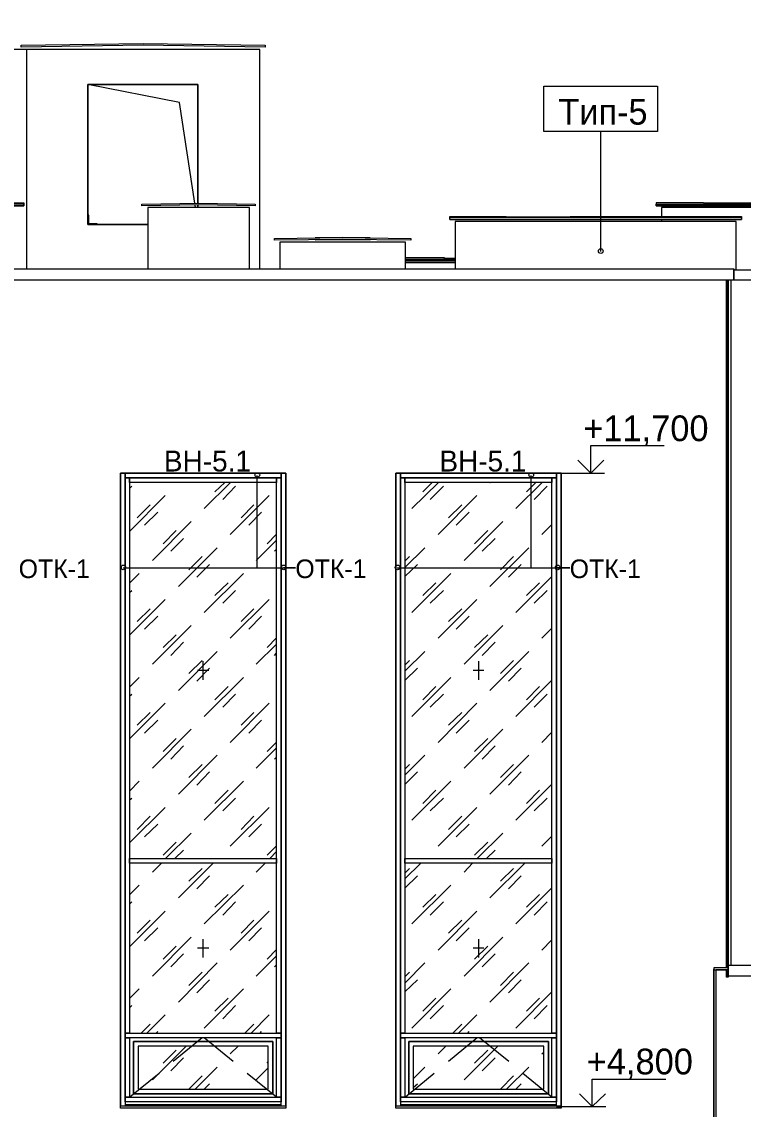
# Model space of a CAD drawing. Header units: millimetres. Extents: x 2294 to 908349, y -83289 to 219220.
# Drawn here: x 357830 to 365690, y 98089 to 109932 of the extents above; entities that cross this region are included whole.
import ezdxf

# ---------------------------------------------------------------- set-up
doc = ezdxf.new("R2010")
doc.units = ezdxf.units.MM
doc.layers.add('PDF _Геометрия', color=7, linetype='Continuous')
doc.layers.add('PDF _Текст', color=7, linetype='Continuous')

msp = doc.modelspace()

# ---------------------------------------------------------------- linework, layer by layer
at = {"layer": 'PDF _Геометрия', "lineweight": 9}
for points in [[(357886.7, 109631.1), (357086.6, 109631.1), (356841.1, 109631.1), (356841.1, 109931.6), (356041.1, 109931.6)], [(360422.3, 107239.4), (360422.3, 109631.1), (357882.4, 109631.1), (357882.4, 107239.4)], [(358652.9, 107722), (359203.2, 107722), (358551.3, 107722), (358551.3, 109250.1), (359749.2, 109250.1), (359749.2, 107954.8), (359749.2, 109250.1), (358551.3, 109250.1), (358551.3, 107823.6)], [(359715.4, 107954.8), (359550.3, 109051.2), (358551.3, 109250.1)], [(364138.9, 107429.9), (364138.9, 108737.9)], [(356227.3, 107959), (357852.8, 107959), (357852.8, 107946.3), (356396.6, 107946.3)], [(357852.8, 107946.3), (357852.8, 107925.2), (356417.8, 107925.2), (357852.8, 107925.2), (357852.8, 107937.9)], [(360312.2, 107239.4), (360312.2, 107908.2), (359203.2, 107908.2), (359203.2, 107239.4)], [(359723.8, 107908.2), (359719.6, 107933.6)], [(368181.5, 107946.3), (368181.5, 107925.2), (364740, 107925.2), (364740, 107946.3), (368181.5, 107946.3), (368181.5, 107959), (367665, 107959), (367665, 107954.8), (367063.9, 107954.8), (367063.9, 107959), (365857.5, 107959), (365857.5, 107954.8), (365256.4, 107954.8), (365256.4, 107959), (364740, 107959), (364740, 107946.3)], [(364740, 107937.9), (364740, 107925.2), (368181.5, 107925.2), (368181.5, 107937.9)], [(368122.2, 107230.9), (368122.2, 107908.2), (364799.3, 107908.2), (364799.3, 107810.9)], [(365256.4, 107954.8), (365857.5, 107954.8)], [(365671.3, 107798.2), (365671.3, 107777), (362492.2, 107777), (362492.2, 107798.2)], [(362492.2, 107789.7), (362492.2, 107777), (365671.3, 107777), (365671.3, 107789.7)], [(364799.3, 107777), (364799.3, 107755.8)], [(365612, 107230.9), (365612, 107755.8), (362551.5, 107755.8), (362551.5, 107239.4)], [(362009.7, 107239.4), (362009.7, 107531.5), (360642.4, 107531.5), (360642.4, 107239.4)], [(362551.5, 107353.7), (362437.2, 107353.7), (362437.2, 107362.2), (362009.7, 107362.2)], [(362009.7, 107345.2), (362551.5, 107345.2)], [(362551.5, 107328.3), (362009.7, 107328.3), (362551.5, 107328.3)], [(362551.5, 107307.1), (362009.7, 107307.1)], [(314002.5, 107116.7), (314002.5, 107239.4), (365586.6, 107239.4), (365586.6, 107116.7), (314002.5, 107116.7), (314002.5, 107239.4)], [(390366.9, 107116.7), (365586.6, 107116.7), (365586.6, 107230.9), (390366.9, 107230.9)], [(340844.4, 93316.9), (340844.4, 107116.7), (340844.4, 93367.7), (365370.7, 93367.7), (340844.4, 93367.7), (365370.7, 93367.7), (365370.7, 99615.7), (365370.7, 93316.9)], [(365527.3, 107116.7), (365527.3, 99628.4), (365527.3, 99607.2), (365391.9, 99607.2), (365391.9, 93316.9)], [(365506.2, 99628.4), (365506.2, 107116.7)], [(365523.1, 99628.4), (365523.1, 107116.7)], [(365557, 99658), (365557, 107116.7)], [(363656.3, 105017.1), (363889.1, 105017.1), (364028.8, 105017.1), (364028.8, 105317.6), (364828.9, 105317.6)], [(360655.1, 98125.6), (360655.1, 98193.4), (360655.1, 98891.8), (360655.1, 100792.5), (360655.1, 104940.9), (360655.1, 105017.1), (360655.1, 104966.3), (360629.7, 104966.3), (358983, 104966.3), (358957.6, 104966.3), (359004.2, 104966.3), (359004.2, 100792.5), (359004.2, 98917.2), (358957.6, 98917.2), (358957.6, 100792.5), (358957.6, 104966.3), (358957.6, 105017.1), (358983, 105017.1), (360629.7, 105017.1), (360655.1, 105017.1), (360705.9, 105017.1), (360705.9, 104940.9), (360705.9, 100792.5), (360705.9, 98891.8), (360705.9, 98193.4), (360705.9, 98117.2), (360705.9, 100817.9), (360705.9, 101639.1), (360705.9, 103797.9), (360705.9, 105017.1), (358906.8, 105017.1), (358906.8, 103797.9), (358906.8, 101639.1), (358906.8, 100817.9), (358906.8, 98117.2), (358906.8, 98193.4), (358906.8, 98891.8), (358906.8, 100792.5), (358906.8, 104940.9), (358906.8, 105017.1), (358957.6, 105017.1), (358957.6, 104940.9), (358957.6, 100792.5), (358957.6, 98891.8), (358957.6, 98193.4), (358957.6, 98125.6)], [(360392.6, 104991.7), (360392.6, 103984.2), (360811.7, 103984.2), (360680.5, 103984.2)], [(363656.3, 98125.6), (363656.3, 98193.4), (363656.3, 98891.8), (363656.3, 100792.5), (363656.3, 104940.9), (363656.3, 105017.1), (363656.3, 104966.3), (363630.9, 104966.3), (361980, 104966.3), (361954.6, 104966.3), (362005.4, 104966.3), (362005.4, 100792.5), (362005.4, 98917.2), (361954.6, 98917.2), (361954.6, 100792.5), (361954.6, 104966.3), (361954.6, 105017.1), (361980, 105017.1), (363630.9, 105017.1), (363656.3, 105017.1), (363707.1, 105017.1), (363707.1, 104940.9), (363707.1, 100792.5), (363707.1, 98891.8), (363707.1, 98193.4), (363707.1, 98117.2), (363707.1, 100817.9), (363707.1, 101639.1), (363707.1, 103797.9), (363707.1, 105017.1), (361903.8, 105017.1), (361954.6, 105017.1), (361954.6, 104940.9), (361954.6, 100792.5), (361954.6, 98891.8), (361954.6, 98193.4), (361954.6, 98125.6)], [(363376.9, 104991.7), (363376.9, 103984.2), (363800.3, 103984.2), (363664.8, 103984.2)], [(363880.7, 105017.1), (364177, 105017.1)], [(359004.2, 104847.7), (359029.6, 104873.1)], [(359537.6, 104915.5), (359537.6, 104915.5)], [(359816.9, 104631.8), (360104.8, 104915.5)], [(359935.5, 104813.9), (360041.3, 104915.5)], [(360020.1, 104729.2), (360159.8, 104873.1)], [(362081.6, 104631.8), (362369.5, 104915.5)], [(362200.2, 104813.9), (362301.8, 104915.5)], [(362280.6, 104729.2), (362424.5, 104873.1)], [(362928.2, 104915.5), (362932.5, 104915.5)], [(363211.9, 104631.8), (363499.7, 104915.5)], [(363330.4, 104813.9), (363432, 104915.5)], [(363410.8, 104729.2), (363554.7, 104873.1)], [(359004.2, 104382.1), (359393.6, 104771.5)], [(360100.6, 104348.2), (360523.9, 104771.5)], [(362365.2, 104348.2), (362788.6, 104771.5)], [(359088.9, 104530.3), (359228.6, 104669.9)], [(359169.3, 104449.8), (359313.2, 104589.5)], [(360219.1, 104530.3), (360358.8, 104669.9)], [(360303.7, 104449.8), (360443.4, 104589.5)], [(362479.5, 104530.3), (362623.5, 104669.9)], [(362564.2, 104449.8), (362703.9, 104589.5)], [(359253.9, 104064.6), (359677.3, 104487.9)], [(362648.9, 104064.6), (363072.2, 104487.9)], [(363495.5, 104348.2), (363605.5, 104458.3)], [(359372.5, 104246.6), (359512.2, 104390.6)], [(360502.7, 104246.6), (360604.3, 104352.5)], [(362763.2, 104246.6), (362907.1, 104390.6)], [(359452.9, 104166.2), (359592.6, 104305.9)], [(360384.2, 104064.6), (360604.3, 104284.7)], [(362847.8, 104166.2), (362987.5, 104305.9)], [(359537.6, 103781), (359960.9, 104204.3)], [(359651.9, 103963), (359795.8, 104106.9)], [(360583.1, 104166.2), (360604.3, 104187.4)], [(362005.4, 103988.4), (362221.3, 104204.3)], [(362005.4, 104056.1), (362056.2, 104106.9)], [(362928.2, 103781), (363355.8, 104204.3)], [(363046.8, 103963), (363186.5, 104106.9)], [(358936.5, 103984.2), (360811.7, 103984.2)], [(359736.5, 103882.6), (359876.2, 104022.3)], [(361920.8, 103984.2), (363800.3, 103984.2)], [(362005.4, 103891.1), (362140.9, 104022.3)], [(363131.4, 103882.6), (363271.1, 104022.3)], [(359004.2, 103819.1), (359110, 103924.9)], [(359816.9, 103497.4), (360244.5, 103924.9)], [(362081.6, 103497.4), (362504.9, 103924.9)], [(363211.9, 103497.4), (363605.5, 103891.1)], [(359935.5, 103683.6), (360079.4, 103823.3)], [(362200.2, 103683.6), (362339.8, 103823.3)], [(363330.4, 103683.6), (363470.1, 103823.3)], [(359004.2, 103717.5), (359029.6, 103738.7)], [(359004.2, 103251.9), (359393.6, 103641.3)], [(360020.1, 103599), (360159.8, 103738.7)], [(360100.6, 103218), (360523.9, 103641.3)], [(362280.6, 103599), (362424.5, 103738.7)], [(362365.2, 103218), (362788.6, 103641.3)], [(363410.8, 103599), (363554.7, 103738.7)], [(359088.9, 103400), (359228.6, 103539.7)], [(360219.1, 103400), (360358.8, 103539.7)], [(362479.5, 103400), (362623.5, 103539.7)], [(359169.3, 103315.4), (359313.2, 103459.3)], [(360303.7, 103315.4), (360443.4, 103459.3)], [(362564.2, 103315.4), (362703.9, 103459.3)], [(359253.9, 102934.4), (359677.3, 103357.7)], [(362648.9, 102934.4), (363072.2, 103357.7)], [(363495.5, 103218), (363605.5, 103328.1)], [(359372.5, 103116.4), (359512.2, 103256.1)], [(359452.9, 103031.7), (359592.6, 103175.7)], [(360384.2, 102934.4), (360604.3, 103154.5)], [(360502.7, 103116.4), (360604.3, 103222.2)], [(362763.2, 103116.4), (362907.1, 103256.1)], [(362847.8, 103031.7), (362987.5, 103175.7)], [(359537.6, 102650.8), (359960.9, 103074.1)], [(360583.1, 103031.7), (360604.3, 103057.1)], [(362005.4, 102858.2), (362221.3, 103074.1)], [(362928.2, 102650.8), (363355.8, 103074.1)], [(359651.9, 102832.8), (359795.8, 102976.7)], [(359804.2, 102968.3), (359804.2, 102765.1)], [(362005.4, 102925.9), (362056.2, 102976.7)], [(362805.5, 102968.3), (362805.5, 102765.1)], [(363046.8, 102832.8), (363186.5, 102976.7)], [(359736.5, 102752.4), (359876.2, 102892.1)], [(359867.7, 102866.7), (359745, 102866.7)], [(362005.4, 102756.6), (362140.9, 102892.1)], [(362864.7, 102866.7), (362746.2, 102866.7)], [(363131.4, 102752.4), (363271.1, 102892.1)], [(359004.2, 102684.6), (359110, 102790.5)], [(359816.9, 102367.2), (360244.5, 102790.5)], [(359935.5, 102549.2), (360079.4, 102693.1)], [(362081.6, 102367.2), (362504.9, 102790.5)], [(362200.2, 102549.2), (362339.8, 102693.1)], [(363211.9, 102367.2), (363605.5, 102760.8)], [(363330.4, 102549.2), (363470.1, 102693.1)], [(359004.2, 102587.3), (359029.6, 102608.4)], [(360020.1, 102468.8), (360159.8, 102608.4)], [(362280.6, 102468.8), (362424.5, 102608.4)], [(363410.8, 102468.8), (363554.7, 102608.4)], [(359004.2, 102121.6), (359393.6, 102511.1)], [(360100.6, 102083.5), (360523.9, 102511.1)], [(362365.2, 102083.5), (362788.6, 102511.1)], [(359088.9, 102269.8), (359228.6, 102409.5)], [(359169.3, 102185.1), (359313.2, 102324.8)], [(360219.1, 102269.8), (360358.8, 102409.5)], [(360303.7, 102185.1), (360443.4, 102324.8)], [(362479.5, 102269.8), (362623.5, 102409.5)], [(362564.2, 102185.1), (362703.9, 102324.8)], [(359253.9, 101804.2), (359677.3, 102227.5)], [(362648.9, 101804.2), (363072.2, 102227.5)], [(359372.5, 101986.2), (359512.2, 102125.9)], [(360502.7, 101986.2), (360604.3, 102087.8)], [(362763.2, 101986.2), (362907.1, 102125.9)], [(363495.5, 102083.5), (363605.5, 102193.6)], [(359452.9, 101901.5), (359592.6, 102045.4)], [(360384.2, 101804.2), (360604.3, 102024.3)], [(362847.8, 101901.5), (362987.5, 102045.4)], [(359537.6, 101520.5), (359960.9, 101943.9)], [(360583.1, 101901.5), (360604.3, 101922.7)], [(362005.4, 101728), (362221.3, 101943.9)], [(362928.2, 101520.5), (363355.8, 101943.9)], [(359651.9, 101702.6), (359795.8, 101842.3)], [(359736.5, 101617.9), (359876.2, 101761.8)], [(362005.4, 101791.5), (362056.2, 101842.3)], [(362005.4, 101626.4), (362140.9, 101761.8)], [(363046.8, 101702.6), (363186.5, 101842.3)], [(363131.4, 101617.9), (363271.1, 101761.8)], [(359004.2, 101554.4), (359110, 101660.2)], [(359816.9, 101236.9), (360244.5, 101660.2)], [(362081.6, 101236.9), (362504.9, 101660.2)], [(363211.9, 101236.9), (363605.5, 101630.6)], [(359935.5, 101419), (360079.4, 101562.9)], [(362200.2, 101419), (362339.8, 101562.9)], [(363330.4, 101419), (363470.1, 101562.9)], [(359004.2, 101457.1), (359029.6, 101478.2)], [(359004.2, 100991.4), (359393.6, 101376.6)], [(360020.1, 101338.5), (360159.8, 101478.2)], [(360100.6, 100953.3), (360523.9, 101376.6)], [(362280.6, 101338.5), (362424.5, 101478.2)], [(362365.2, 100953.3), (362788.6, 101376.6)], [(363410.8, 101338.5), (363554.7, 101478.2)], [(359088.9, 101135.3), (359228.6, 101279.3)], [(360219.1, 101135.3), (360358.8, 101279.3)], [(362479.5, 101135.3), (362623.5, 101279.3)], [(359169.3, 101054.9), (359313.2, 101194.6)], [(360303.7, 101054.9), (360443.4, 101194.6)], [(362564.2, 101054.9), (362703.9, 101194.6)], [(359397.9, 100817.9), (359677.3, 101097.2)], [(362792.8, 100817.9), (363072.2, 101097.2)], [(363495.5, 100953.3), (363605.5, 101063.4)], [(359372.5, 100856), (359512.2, 100995.6)], [(359499.5, 100817.9), (359592.6, 100911)], [(360502.7, 100856), (360604.3, 100957.5)], [(362763.2, 100856), (362907.1, 100995.6)], [(362894.4, 100817.9), (362987.5, 100911)], [(360532.3, 100817.9), (360604.3, 100894.1)], [(359253.9, 100669.7), (359351.3, 100767.1)], [(359537.6, 100390.3), (359914.3, 100767.1)], [(359651.9, 100572.3), (359795.8, 100712)], [(360384.2, 100669.7), (360481.5, 100767.1)], [(362005.4, 100597.7), (362179, 100767.1)], [(362005.4, 100661.2), (362056.2, 100712)], [(362648.9, 100669.7), (362742, 100767.1)], [(362928.2, 100390.3), (363309.2, 100767.1)], [(363046.8, 100572.3), (363186.5, 100712)], [(359736.5, 100487.7), (359876.2, 100631.6)], [(362005.4, 100496.1), (362140.9, 100631.6)], [(363131.4, 100487.7), (363271.1, 100631.6)], [(359004.2, 100424.2), (359110, 100530)], [(359816.9, 100106.7), (360244.5, 100530)], [(359935.5, 100288.7), (360079.4, 100428.4)], [(362081.6, 100106.7), (362504.9, 100530)], [(362200.2, 100288.7), (362339.8, 100428.4)], [(363211.9, 100106.7), (363605.5, 100500.4)], [(363330.4, 100288.7), (363470.1, 100428.4)], [(359004.2, 100322.6), (359029.6, 100348)], [(360020.1, 100204.1), (360159.8, 100348)], [(362280.6, 100204.1), (362424.5, 100348)], [(363410.8, 100204.1), (363554.7, 100348)], [(359004.2, 99857), (359393.6, 100246.4)], [(360100.6, 99823.1), (360523.9, 100246.4)], [(362365.2, 99823.1), (362788.6, 100246.4)], [(359088.9, 100005.1), (359228.6, 100149)], [(360219.1, 100005.1), (360358.8, 100149)], [(362479.5, 100005.1), (362623.5, 100149)], [(359169.3, 99924.7), (359313.2, 100064.4)], [(359253.9, 99539.5), (359677.3, 99962.8)], [(360303.7, 99924.7), (360443.4, 100064.4)], [(362564.2, 99924.7), (362703.9, 100064.4)], [(362648.9, 99539.5), (363072.2, 99962.8)], [(359372.5, 99721.5), (359512.2, 99865.4)], [(359867.7, 99844.3), (359745, 99844.3)], [(359804.2, 99941.6), (359804.2, 99742.7)], [(362864.7, 99844.3), (362746.2, 99844.3)], [(362763.2, 99721.5), (362907.1, 99865.4)], [(362805.5, 99941.6), (362805.5, 99742.7)], [(363495.5, 99823.1), (363605.5, 99933.1)], [(359452.9, 99641.1), (359592.6, 99780.8)], [(360384.2, 99539.5), (360604.3, 99759.6)], [(360502.7, 99721.5), (360604.3, 99827.3)], [(362847.8, 99641.1), (362987.5, 99780.8)], [(359537.6, 99255.9), (359960.9, 99683.4)], [(360583.1, 99641.1), (360604.3, 99662.2)], [(362005.4, 99463.3), (362221.3, 99683.4)], [(362928.2, 99255.9), (363355.8, 99683.4)], [(365527.3, 99607.2), (365527.3, 99526.8), (365506.2, 99526.8), (365506.2, 99607.2)], [(365523.1, 99539.5), (365523.1, 99607.2)], [(365527.3, 99653.8), (365527.3, 99653.8)], [(359651.9, 99437.9), (359795.8, 99581.8)], [(359736.5, 99357.5), (359876.2, 99497.1)], [(362005.4, 99531), (362056.2, 99581.8)], [(362005.4, 99365.9), (362140.9, 99497.1)], [(363046.8, 99437.9), (363186.5, 99581.8)], [(363131.4, 99357.5), (363271.1, 99497.1)], [(365527.3, 99547.9), (365527.3, 99539.5)], [(359004.2, 99294), (359110, 99399.8)], [(359816.9, 98972.2), (360244.5, 99399.8)], [(362081.6, 98972.2), (362504.9, 99399.8)], [(363211.9, 98972.2), (363605.5, 99365.9)], [(359935.5, 99158.5), (360079.4, 99298.2)], [(362200.2, 99158.5), (362339.8, 99298.2)], [(363330.4, 99158.5), (363470.1, 99298.2)], [(359004.2, 99192.4), (359029.6, 99217.8)], [(360020.1, 99073.8), (360159.8, 99217.8)], [(362280.6, 99073.8), (362424.5, 99217.8)], [(363410.8, 99073.8), (363554.7, 99217.8)], [(359131.2, 98917.2), (359228.6, 99014.6)], [(359194.7, 98917.2), (359393.6, 99116.2)], [(360261.4, 98917.2), (360358.8, 99014.6)], [(360329.1, 98917.2), (360523.9, 99116.2)], [(362526.1, 98917.2), (362623.5, 99014.6)], [(362589.6, 98917.2), (362788.6, 99116.2)], [(359296.3, 98917.2), (359313.2, 98934.1)], [(360426.5, 98917.2), (360443.4, 98934.1)], [(362691.2, 98917.2), (362703.9, 98934.1)], [(359253.9, 98409.2), (359622.2, 98777.5)], [(359795.8, 98866.4), (359478.3, 98608.2)], [(360134.4, 98608.2), (359816.9, 98866.4)], [(360100.6, 98692.9), (360189.5, 98777.5)], [(360604.3, 98218.8), (360604.3, 98866.4), (360655.1, 98866.4), (360655.1, 98218.8), (360604.3, 98218.8), (360286.8, 98477)], [(362365.2, 98692.9), (362449.9, 98777.5)], [(362792.8, 98866.4), (362479.5, 98608.2)], [(362648.9, 98409.2), (363017.1, 98777.5)], [(363135.7, 98608.2), (362818.2, 98866.4)], [(363605.5, 98218.8), (363605.5, 98866.4), (363656.3, 98866.4), (363656.3, 98218.8), (363605.5, 98218.8), (363288.1, 98477)], [(359372.5, 98591.3), (359512.2, 98731)], [(359452.9, 98506.6), (359592.6, 98650.5)], [(362763.2, 98591.3), (362907.1, 98731)], [(362847.8, 98506.6), (362987.5, 98650.5)], [(363495.5, 98692.9), (363516.6, 98709.8)], [(359719.6, 98307.7), (359960.9, 98548.9)], [(360384.2, 98409.2), (360515.4, 98540.5)], [(360502.7, 98591.3), (360515.4, 98604)], [(362094.3, 98421.9), (362221.3, 98548.9)], [(363110.3, 98307.7), (363355.8, 98548.9)], [(359325.9, 98477), (359008.4, 98218.8)], [(359651.9, 98307.7), (359795.8, 98451.6)], [(362322.9, 98477), (362009.7, 98218.8)], [(363046.8, 98307.7), (363186.5, 98451.6)], [(363656.3, 98117.2), (363808.7, 98117.2), (364045.8, 98117.2), (364045.8, 98417.7), (364845.8, 98417.7)], [(359816.9, 98307.7), (359876.2, 98366.9)], [(362094.3, 98324.6), (362140.9, 98366.9)], [(363211.9, 98307.7), (363271.1, 98366.9)], [(360705.9, 98129.9), (360705.9, 98125.6), (360705.9, 98100.2), (358906.8, 98100.2), (358906.8, 98125.6), (358906.8, 98129.9)], [(358906.8, 98125.6), (360705.9, 98125.6)], [(358906.8, 98104.5), (358906.8, 98108.7)], [(360655.1, 98168), (358957.6, 98168)], [(360655.1, 98138.3), (358957.6, 98138.3), (360655.1, 98138.3)], [(360655.1, 98138.3), (358957.6, 98138.3)], [(360705.9, 98108.7), (360705.9, 98104.5)], [(363707.1, 98129.9), (363707.1, 98125.6), (363707.1, 98100.2), (361903.8, 98100.2), (361903.8, 98125.6), (361903.8, 98129.9)], [(361903.8, 98125.6), (363707.1, 98125.6)], [(361903.8, 98104.5), (361903.8, 98108.7)], [(363656.3, 98168), (361954.6, 98168)], [(363656.3, 98138.3), (361954.6, 98138.3), (363656.3, 98138.3)], [(363656.3, 98138.3), (361954.6, 98138.3)], [(363707.1, 98108.7), (363707.1, 98104.5)], [(363893.4, 98117.2), (364193.9, 98117.2)]]:
    msp.add_lwpolyline(points, dxfattribs=at)
for points in [[(359152.4, 109694.6), (360481.5, 109677.7), (360481.5, 109656.5), (359152.4, 109677.7), (357823.2, 109656.5), (357823.2, 109677.7)], [(363516.6, 109228.9), (364756.9, 109228.9), (364756.9, 108737.9), (363516.6, 108737.9)], [(359757.7, 107954.8), (360371.5, 107946.3), (360371.5, 107925.2), (359757.7, 107937.9), (359139.7, 107925.2), (359139.7, 107946.3)], [(359749.2, 107937.9), (359749.2, 107908.2)], [(358652.9, 107722), (358652.9, 107730.4), (358559.7, 107730.4), (358559.7, 107823.6), (358551.3, 107823.6), (358551.3, 107722)], [(362492.2, 107798.2), (362492.2, 107810.9), (363106, 107810.9), (363106, 107806.6), (363804.5, 107806.6), (363804.5, 107810.9), (365671.3, 107810.9), (365671.3, 107798.2)], [(361323.9, 107582.3), (362068.9, 107569.6), (362068.9, 107552.7), (361323.9, 107561.1), (361624.5, 107556.9), (361323.9, 107561.1), (360583.1, 107552.7), (360583.1, 107569.6)], [(361323.9, 107582.3), (361027.6, 107578.1)], [(361027.6, 107556.9), (361323.9, 107561.1)], [(361624.5, 107578.1), (361323.9, 107582.3)], [(359004.2, 104966.3), (360604.3, 104966.3), (360604.3, 104915.5), (359004.2, 104915.5)], [(360604.3, 100792.5), (360604.3, 104966.3), (360655.1, 104966.3), (360655.1, 100792.5), (360655.1, 98917.2), (360604.3, 98917.2)], [(361903.8, 105017.1), (361903.8, 104940.9), (361903.8, 100792.5), (361903.8, 98891.8), (361903.8, 98193.4), (361903.8, 98117.2), (361903.8, 100817.9), (361903.8, 101639.1), (361903.8, 103797.9)], [(362005.4, 104966.3), (363605.5, 104966.3), (363605.5, 104915.5), (362005.4, 104915.5)], [(363605.5, 100792.5), (363605.5, 104966.3), (363656.3, 104966.3), (363656.3, 100792.5), (363656.3, 98917.2), (363605.5, 98917.2)], [(359004.2, 100817.9), (360604.3, 100817.9), (360604.3, 100767.1), (359004.2, 100767.1)], [(362005.4, 100817.9), (363605.5, 100817.9), (363605.5, 100767.1), (362005.4, 100767.1)], [(365370.7, 99607.2), (365527.3, 99607.2), (365527.3, 99628.4), (365370.7, 99628.4)], [(391683.4, 99658), (391683.4, 99539.5), (365527.3, 99539.5), (365527.3, 99658)], [(358957.6, 98917.2), (360655.1, 98917.2), (360655.1, 98866.4), (358957.6, 98866.4)], [(361954.6, 98917.2), (363656.3, 98917.2), (363656.3, 98866.4), (361954.6, 98866.4)], [(358957.6, 98218.8), (358957.6, 98866.4), (359004.2, 98866.4), (359004.2, 98218.8)], [(360566.2, 98256.9), (360566.2, 98828.3), (359046.5, 98828.3), (359046.5, 98256.9)], [(359046.5, 98828.3), (360566.2, 98828.3), (360566.2, 98256.9), (359046.5, 98256.9)], [(359097.3, 98777.5), (359097.3, 98307.7), (360515.4, 98307.7), (360515.4, 98777.5)], [(360515.4, 98777.5), (359097.3, 98777.5), (359097.3, 98307.7), (360515.4, 98307.7)], [(361954.6, 98218.8), (361954.6, 98866.4), (362005.4, 98866.4), (362005.4, 98218.8)], [(363567.4, 98256.9), (363567.4, 98828.3), (362047.8, 98828.3), (362047.8, 98256.9)], [(362047.8, 98828.3), (363567.4, 98828.3), (363567.4, 98256.9), (362047.8, 98256.9)], [(362094.3, 98777.5), (362094.3, 98307.7), (363516.6, 98307.7), (363516.6, 98777.5)], [(363516.6, 98777.5), (362094.3, 98777.5), (362094.3, 98307.7), (363516.6, 98307.7)], [(358957.6, 98218.8), (360655.1, 98218.8), (360655.1, 98168), (358957.6, 98168)], [(361954.6, 98218.8), (363656.3, 98218.8), (363656.3, 98168), (361954.6, 98168)]]:
    msp.add_lwpolyline(points, close=True, dxfattribs=at)
at = {"layer": 'PDF _Геометрия', "lineweight": 18}
for points in [[(363889.1, 105156.7), (364028.8, 105017.1), (364172.8, 105156.7)], [(363906.1, 98256.9), (364045.8, 98117.2), (364189.7, 98256.9)]]:
    msp.add_lwpolyline(points, dxfattribs=at)
at = {"layer": 'PDF _Геометрия', "color": 252, "lineweight": 9, "true_color": 0xa48f7a}
msp.add_lwpolyline([(365527.3, 99628.4), (365391.9, 99628.4)], dxfattribs=at)
at = {"layer": 'PDF _Геометрия', "lineweight": 9}
for points in [[(364113.5, 107434.1), (364113.5, 107451.1), (364122, 107459.5), (364138.9, 107459.5)], [(364113.5, 107434.1), (364113.5, 107451.1), (364122, 107459.5), (364138.9, 107459.5)], [(364138.9, 107408.7), (364122, 107408.7), (364113.5, 107421.4), (364113.5, 107434.1)], [(364138.9, 107408.7), (364122, 107408.7), (364113.5, 107421.4), (364113.5, 107434.1)], [(364138.9, 107459.5), (364151.6, 107459.5), (364164.3, 107451.1), (364164.3, 107434.1)], [(364138.9, 107459.5), (364151.6, 107459.5), (364164.3, 107451.1), (364164.3, 107434.1)], [(364164.3, 107434.1), (364164.3, 107421.4), (364151.6, 107408.7), (364138.9, 107408.7)], [(364164.3, 107434.1), (364164.3, 107421.4), (364151.6, 107408.7), (364138.9, 107408.7)], [(360371.5, 104995.9), (360371.5, 105008.6), (360379.9, 105017.1), (360396.9, 105017.1)], [(360371.5, 104995.9), (360371.5, 105008.6), (360379.9, 105017.1), (360396.9, 105017.1)], [(360396.9, 104970.5), (360379.9, 104970.5), (360371.5, 104983.2), (360371.5, 104995.9)], [(360396.9, 104970.5), (360379.9, 104970.5), (360371.5, 104983.2), (360371.5, 104995.9)], [(360396.9, 105017.1), (360409.6, 105017.1), (360422.3, 105008.6), (360422.3, 104995.9)], [(360396.9, 105017.1), (360409.6, 105017.1), (360422.3, 105008.6), (360422.3, 104995.9)], [(360422.3, 104995.9), (360422.3, 104983.2), (360409.6, 104970.5), (360396.9, 104970.5)], [(360422.3, 104995.9), (360422.3, 104983.2), (360409.6, 104970.5), (360396.9, 104970.5)], [(363355.8, 104995.9), (363355.8, 105008.6), (363364.2, 105017.1), (363381.2, 105017.1)], [(363355.8, 104995.9), (363355.8, 105008.6), (363364.2, 105017.1), (363381.2, 105017.1)], [(363381.2, 104970.5), (363364.2, 104970.5), (363355.8, 104983.2), (363355.8, 104995.9)], [(363381.2, 104970.5), (363364.2, 104970.5), (363355.8, 104983.2), (363355.8, 104995.9)], [(363381.2, 105017.1), (363393.9, 105017.1), (363406.6, 105008.6), (363406.6, 104995.9)], [(363381.2, 105017.1), (363393.9, 105017.1), (363406.6, 105008.6), (363406.6, 104995.9)], [(363406.6, 104995.9), (363406.6, 104983.2), (363393.9, 104970.5), (363381.2, 104970.5)], [(363406.6, 104995.9), (363406.6, 104983.2), (363393.9, 104970.5), (363381.2, 104970.5)], [(358915.3, 103988.4), (358915.3, 104005.4), (358923.8, 104013.8), (358936.5, 104013.8)], [(358915.3, 103988.4), (358915.3, 104005.4), (358923.8, 104013.8), (358936.5, 104013.8)], [(358936.5, 103963), (358923.8, 103963), (358915.3, 103975.7), (358915.3, 103988.4)], [(358936.5, 103963), (358923.8, 103963), (358915.3, 103975.7), (358915.3, 103988.4)], [(358936.5, 104013.8), (358949.2, 104013.8), (358961.9, 104005.4), (358961.9, 103988.4)], [(358936.5, 104013.8), (358949.2, 104013.8), (358961.9, 104005.4), (358961.9, 103988.4)], [(358961.9, 103988.4), (358961.9, 103975.7), (358949.2, 103963), (358936.5, 103963)], [(358961.9, 103988.4), (358961.9, 103975.7), (358949.2, 103963), (358936.5, 103963)], [(360659.3, 103988.4), (360659.3, 104005.4), (360667.8, 104013.8), (360684.7, 104013.8)], [(360659.3, 103988.4), (360659.3, 104005.4), (360667.8, 104013.8), (360684.7, 104013.8)], [(360684.7, 103963), (360667.8, 103963), (360659.3, 103975.7), (360659.3, 103988.4)], [(360684.7, 103963), (360667.8, 103963), (360659.3, 103975.7), (360659.3, 103988.4)], [(360684.7, 104013.8), (360697.4, 104013.8), (360710.1, 104005.4), (360710.1, 103988.4)], [(360684.7, 104013.8), (360697.4, 104013.8), (360710.1, 104005.4), (360710.1, 103988.4)], [(360710.1, 103988.4), (360710.1, 103975.7), (360697.4, 103963), (360684.7, 103963)], [(360710.1, 103988.4), (360710.1, 103975.7), (360697.4, 103963), (360684.7, 103963)], [(361899.6, 103988.4), (361899.6, 104005.4), (361908.1, 104013.8), (361925, 104013.8)], [(361899.6, 103988.4), (361899.6, 104005.4), (361908.1, 104013.8), (361925, 104013.8)], [(361925, 103963), (361908.1, 103963), (361899.6, 103975.7), (361899.6, 103988.4)], [(361925, 103963), (361908.1, 103963), (361899.6, 103975.7), (361899.6, 103988.4)], [(361925, 104013.8), (361937.7, 104013.8), (361950.4, 104005.4), (361950.4, 103988.4)], [(361925, 104013.8), (361937.7, 104013.8), (361950.4, 104005.4), (361950.4, 103988.4)], [(361950.4, 103988.4), (361950.4, 103975.7), (361937.7, 103963), (361925, 103963)], [(361950.4, 103988.4), (361950.4, 103975.7), (361937.7, 103963), (361925, 103963)], [(363643.6, 103988.4), (363643.6, 104005.4), (363652.1, 104013.8), (363669, 104013.8)], [(363643.6, 103988.4), (363643.6, 104005.4), (363652.1, 104013.8), (363669, 104013.8)], [(363669, 103963), (363652.1, 103963), (363643.6, 103975.7), (363643.6, 103988.4)], [(363669, 103963), (363652.1, 103963), (363643.6, 103975.7), (363643.6, 103988.4)], [(363669, 104013.8), (363681.7, 104013.8), (363694.4, 104005.4), (363694.4, 103988.4)], [(363669, 104013.8), (363681.7, 104013.8), (363694.4, 104005.4), (363694.4, 103988.4)], [(363694.4, 103988.4), (363694.4, 103975.7), (363681.7, 103963), (363669, 103963)], [(363694.4, 103988.4), (363694.4, 103975.7), (363681.7, 103963), (363669, 103963)]]:
    msp.add_open_spline(points, degree=3, dxfattribs=at)

# ---------------------------------------------------------------- texts
at = {"layer": 'PDF _Текст', "attachment_point": 4, "style": ''}
for s, insert, char_height in [('Тип-5', (363676.2, 108949), 279.32), ('+11,700', (363947.1, 105478.3), 280.28), ('ВН-5.1', (359379.2, 105146.2), 227.83), ('ВН-5.1', (362380.3, 105146.2), 227.83), ('ОТК-1', (357796.6, 103973.1), 202.67), ('ОТК-1', (360810.5, 103973.1), 202.67), ('ОТК-1', (363799, 103973.1), 202.67), ('+4,800', (363985.2, 98582.8), 280.28)]:
    msp.add_mtext(s, dxfattribs=dict(at, insert=insert, char_height=char_height))

doc.saveas('drawing.dxf')
